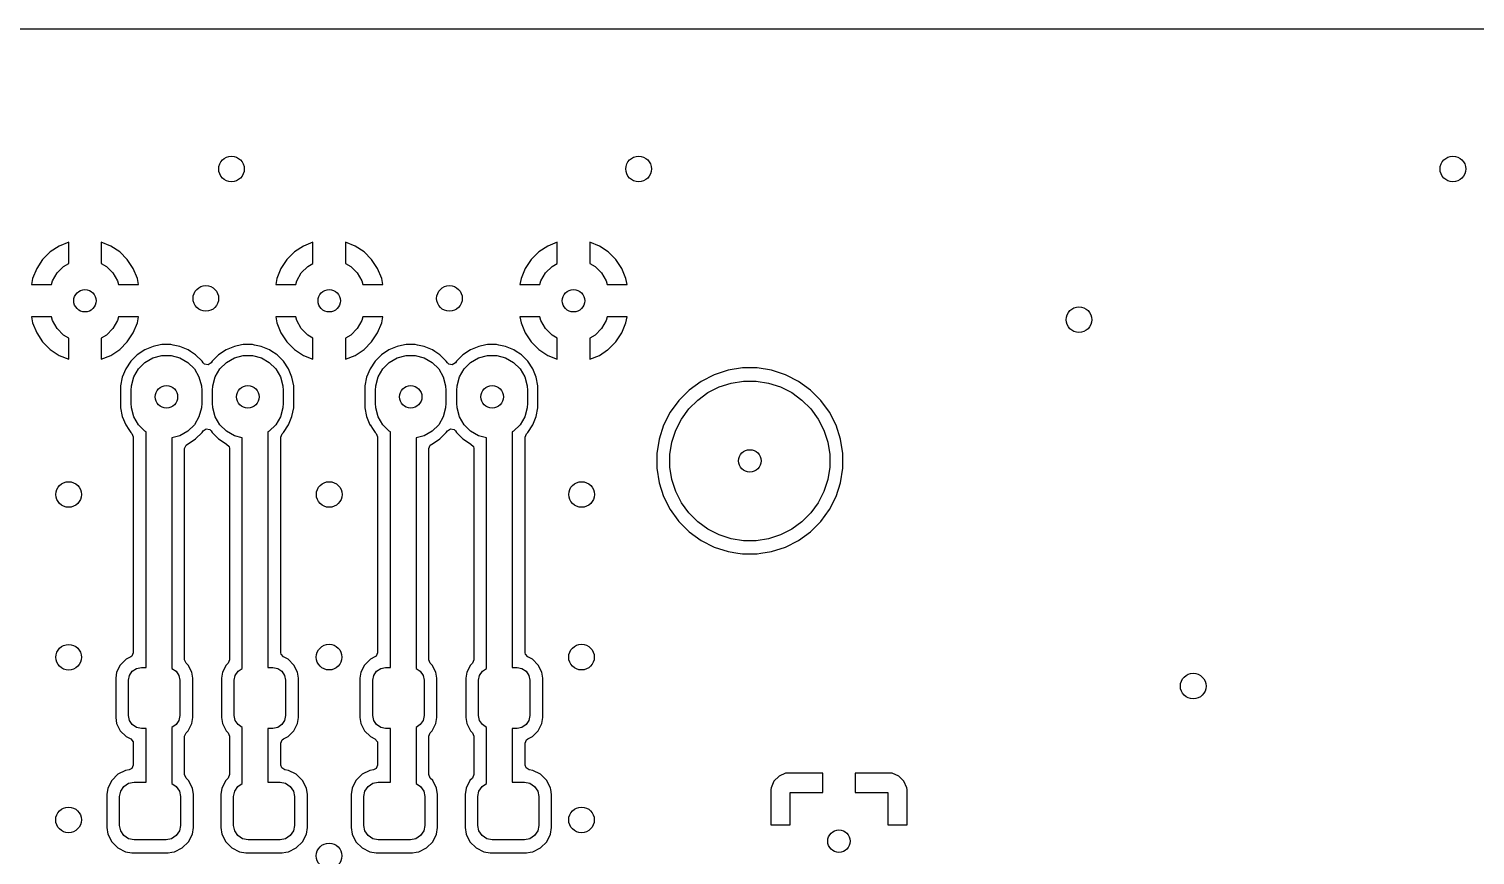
# Model space of a CAD drawing. Extents: x 2.36 to 5.14, y -5.39 to -2.61.
# Drawn here: x 2.876 to 3.764, y -3.122 to -2.614 of the extents above; entities that cross this region are included whole.
import ezdxf

# ---------------------------------------------------------------- set-up
doc = ezdxf.new("R2010")
doc.units = 0
doc.header["$MEASUREMENT"] = 0
doc.layers.add('BLACK', color=7, linetype='CONTINUOUS')

msp = doc.modelspace()

# ---------------------------------------------------------------- linework, layer by layer
at = {"layer": 'BLACK', "linetype": 'CONTINUOUS'}
for p, q in [((2.36687, -2.61396), (5.13313, -2.61396)), ((2.88871, -2.75101), (2.88405, -2.75568)), ((2.89419, -2.74735), (2.88871, -2.75101)), ((2.88871, -2.75101), (2.88871, -2.75101)), ((2.90004, -2.74493), (2.89419, -2.74735)), ((2.90004, -2.75799), (2.90004, -2.74493)), ((2.90004, -2.74493), (2.90004, -2.74493)), ((2.92589, -2.74735), (2.92004, -2.74493)), ((2.92004, -2.74493), (2.92004, -2.75799)), ((2.93137, -2.75101), (2.92589, -2.74735)), ((2.93603, -2.75568), (2.93137, -2.75101)), ((3.03871, -2.75101), (3.03405, -2.75568)), ((3.04419, -2.74735), (3.03871, -2.75101)), ((3.03871, -2.75101), (3.03871, -2.75101)), ((3.05004, -2.74493), (3.04419, -2.74735)), ((3.05004, -2.75799), (3.05004, -2.74493)), ((3.05004, -2.74493), (3.05004, -2.74493)), ((3.07589, -2.74735), (3.07004, -2.74493)), ((3.07004, -2.74493), (3.07004, -2.75799)), ((3.08137, -2.75101), (3.07589, -2.74735)), ((3.08603, -2.75568), (3.08137, -2.75101)), ((3.18871, -2.75101), (3.18405, -2.75568)), ((3.19419, -2.74735), (3.18871, -2.75101)), ((3.18871, -2.75101), (3.18871, -2.75101)), ((3.20004, -2.74493), (3.19419, -2.74735)), ((3.20004, -2.75799), (3.20004, -2.74493)), ((3.20004, -2.74493), (3.20004, -2.74493)), ((3.22589, -2.74735), (3.22004, -2.74493)), ((3.22004, -2.74493), (3.22004, -2.75799)), ((3.23137, -2.75101), (3.22589, -2.74735)), ((3.23603, -2.75568), (3.23137, -2.75101)), ((2.88038, -2.76116), (2.87786, -2.76725)), ((2.88405, -2.75568), (2.88038, -2.76116)), ((2.88405, -2.75568), (2.88405, -2.75568)), ((2.89286, -2.76383), (2.89686, -2.75983)), ((2.89686, -2.75983), (2.90004, -2.75799)), ((2.92004, -2.75799), (2.92322, -2.75983)), ((2.92322, -2.75983), (2.92722, -2.76383)), ((2.9397, -2.76116), (2.93603, -2.75568)), ((2.94222, -2.76725), (2.9397, -2.76116)), ((3.03038, -2.76116), (3.02786, -2.76725)), ((3.03405, -2.75568), (3.03038, -2.76116)), ((3.03405, -2.75568), (3.03405, -2.75568)), ((3.04286, -2.76383), (3.04686, -2.75983)), ((3.04686, -2.75983), (3.05004, -2.75799)), ((3.07004, -2.75799), (3.07322, -2.75983)), ((3.07322, -2.75983), (3.07722, -2.76383)), ((3.0897, -2.76116), (3.08603, -2.75568)), ((3.09222, -2.76725), (3.0897, -2.76116)), ((3.18038, -2.76116), (3.17786, -2.76725)), ((3.18405, -2.75568), (3.18038, -2.76116)), ((3.18405, -2.75568), (3.18405, -2.75568)), ((3.19286, -2.76383), (3.19686, -2.75983)), ((3.19686, -2.75983), (3.20004, -2.75799)), ((3.22004, -2.75799), (3.22322, -2.75983)), ((3.22322, -2.75983), (3.22722, -2.76383)), ((3.2397, -2.76116), (3.23603, -2.75568)), ((3.24222, -2.76725), (3.2397, -2.76116)), ((2.87786, -2.76725), (2.87713, -2.77094)), ((2.87786, -2.76725), (2.87786, -2.76725)), ((2.88944, -2.77094), (2.89003, -2.76872)), ((2.89003, -2.76872), (2.89286, -2.76383)), ((2.92722, -2.76383), (2.93004, -2.76872)), ((2.93004, -2.76872), (2.93064, -2.77094)), ((2.94295, -2.77094), (2.94222, -2.76725)), ((2.94222, -2.76725), (2.94222, -2.76725)), ((3.02786, -2.76725), (3.02713, -2.77094)), ((3.02786, -2.76725), (3.02786, -2.76725)), ((3.03944, -2.77094), (3.04003, -2.76872)), ((3.04003, -2.76872), (3.04286, -2.76383)), ((3.07722, -2.76383), (3.08004, -2.76872)), ((3.08004, -2.76872), (3.08064, -2.77094)), ((3.09295, -2.77094), (3.09222, -2.76725)), ((3.09222, -2.76725), (3.09222, -2.76725)), ((3.17786, -2.76725), (3.17713, -2.77094)), ((3.17786, -2.76725), (3.17786, -2.76725)), ((3.18944, -2.77094), (3.19003, -2.76872)), ((3.19003, -2.76872), (3.19286, -2.76383)), ((3.22722, -2.76383), (3.23004, -2.76872)), ((3.23004, -2.76872), (3.23064, -2.77094)), ((3.24295, -2.77094), (3.24222, -2.76725)), ((3.24222, -2.76725), (3.24222, -2.76725)), ((2.87713, -2.77094), (2.87713, -2.77094)), ((2.87713, -2.77094), (2.88944, -2.77094)), ((2.93064, -2.77094), (2.94295, -2.77094)), ((2.94295, -2.77094), (2.94295, -2.77094)), ((3.02713, -2.77094), (3.02713, -2.77094)), ((3.02713, -2.77094), (3.03944, -2.77094)), ((3.08064, -2.77094), (3.09295, -2.77094)), ((3.09295, -2.77094), (3.09295, -2.77094)), ((3.17713, -2.77094), (3.17713, -2.77094)), ((3.17713, -2.77094), (3.18944, -2.77094)), ((3.23064, -2.77094), (3.24295, -2.77094)), ((3.24295, -2.77094), (3.24295, -2.77094)), ((2.87713, -2.79094), (2.87786, -2.79464)), ((2.88944, -2.79094), (2.87713, -2.79094)), ((2.87786, -2.79464), (2.87786, -2.79464)), ((2.87786, -2.79464), (2.88038, -2.80073)), ((2.89003, -2.79317), (2.88944, -2.79094)), ((2.89286, -2.79806), (2.89003, -2.79317)), ((2.93004, -2.79317), (2.92722, -2.79806)), ((2.93064, -2.79094), (2.93004, -2.79317)), ((2.94295, -2.79094), (2.93064, -2.79094)), ((2.9397, -2.80073), (2.94222, -2.79464)), ((2.94222, -2.79464), (2.94295, -2.79094)), ((2.94222, -2.79464), (2.94222, -2.79464)), ((3.02713, -2.79094), (3.02786, -2.79464)), ((3.03944, -2.79094), (3.02713, -2.79094)), ((3.02786, -2.79464), (3.02786, -2.79464)), ((3.02786, -2.79464), (3.03038, -2.80073)), ((3.04003, -2.79317), (3.03944, -2.79094)), ((3.04286, -2.79806), (3.04003, -2.79317)), ((3.08004, -2.79317), (3.07722, -2.79806)), ((3.08064, -2.79094), (3.08004, -2.79317)), ((3.09295, -2.79094), (3.08064, -2.79094)), ((3.0897, -2.80073), (3.09222, -2.79464)), ((3.09222, -2.79464), (3.09295, -2.79094)), ((3.09222, -2.79464), (3.09222, -2.79464)), ((3.17713, -2.79094), (3.17786, -2.79464)), ((3.18944, -2.79094), (3.17713, -2.79094)), ((3.17786, -2.79464), (3.17786, -2.79464)), ((3.17786, -2.79464), (3.18038, -2.80073)), ((3.19003, -2.79317), (3.18944, -2.79094)), ((3.19286, -2.79806), (3.19003, -2.79317)), ((3.23004, -2.79317), (3.22722, -2.79806)), ((3.23064, -2.79094), (3.23004, -2.79317)), ((3.24295, -2.79094), (3.23064, -2.79094)), ((3.2397, -2.80073), (3.24222, -2.79464)), ((3.24222, -2.79464), (3.24295, -2.79094)), ((3.24222, -2.79464), (3.24222, -2.79464)), ((2.88038, -2.80073), (2.88405, -2.80621)), ((2.89686, -2.80206), (2.89286, -2.79806)), ((2.90004, -2.8039), (2.89686, -2.80206)), ((2.90004, -2.81696), (2.90004, -2.8039)), ((2.92322, -2.80206), (2.92004, -2.8039)), ((2.92004, -2.8039), (2.92004, -2.81696)), ((2.92722, -2.79806), (2.92322, -2.80206)), ((2.93603, -2.80621), (2.9397, -2.80073)), ((3.03038, -2.80073), (3.03405, -2.80621)), ((3.04686, -2.80206), (3.04286, -2.79806)), ((3.05004, -2.8039), (3.04686, -2.80206)), ((3.05004, -2.81696), (3.05004, -2.8039)), ((3.07322, -2.80206), (3.07004, -2.8039)), ((3.07004, -2.8039), (3.07004, -2.81696)), ((3.07722, -2.79806), (3.07322, -2.80206)), ((3.08603, -2.80621), (3.0897, -2.80073)), ((3.18038, -2.80073), (3.18405, -2.80621)), ((3.19686, -2.80206), (3.19286, -2.79806)), ((3.20004, -2.8039), (3.19686, -2.80206)), ((3.20004, -2.81696), (3.20004, -2.8039)), ((3.22322, -2.80206), (3.22004, -2.8039)), ((3.22004, -2.8039), (3.22004, -2.81696)), ((3.22722, -2.79806), (3.22322, -2.80206)), ((3.23603, -2.80621), (3.2397, -2.80073)), ((2.88405, -2.80621), (2.88871, -2.81088)), ((2.88871, -2.81088), (2.89419, -2.81454)), ((2.89419, -2.81454), (2.90004, -2.81696)), ((2.92004, -2.81696), (2.92589, -2.81454)), ((2.92589, -2.81454), (2.93137, -2.81088)), ((2.93137, -2.81088), (2.93603, -2.80621)), ((2.93137, -2.81088), (2.93137, -2.81088)), ((2.93603, -2.80621), (2.93603, -2.80621)), ((2.94208, -2.81418), (2.93816, -2.81811)), ((2.9467, -2.8111), (2.94208, -2.81418)), ((2.94208, -2.81418), (2.94208, -2.81418)), ((2.95182, -2.80898), (2.9467, -2.8111)), ((2.95175, -2.81606), (2.95721, -2.81459)), ((2.95619, -2.80811), (2.95182, -2.80898)), ((2.95182, -2.80898), (2.95182, -2.80898)), ((2.95726, -2.80789), (2.95619, -2.80811)), ((2.95721, -2.81459), (2.96287, -2.81459)), ((2.96281, -2.80789), (2.95726, -2.80789)), ((2.96416, -2.80816), (2.96281, -2.80789)), ((2.96287, -2.81459), (2.96833, -2.81606)), ((2.96826, -2.80898), (2.96416, -2.80816)), ((2.97338, -2.8111), (2.96826, -2.80898)), ((2.96826, -2.80898), (2.96826, -2.80898)), ((2.97487, -2.81209), (2.97338, -2.8111)), ((2.97338, -2.8111), (2.97338, -2.8111)), ((2.97338, -2.8111), (2.97338, -2.8111)), ((2.978, -2.81418), (2.97487, -2.81209)), ((2.98192, -2.81811), (2.978, -2.81418)), ((2.99208, -2.81418), (2.98816, -2.81811)), ((2.9967, -2.8111), (2.99208, -2.81418)), ((2.99208, -2.81418), (2.99208, -2.81418)), ((3.00182, -2.80898), (2.9967, -2.8111)), ((3.00175, -2.81606), (3.00721, -2.81459)), ((3.00619, -2.80811), (3.00182, -2.80898)), ((3.00182, -2.80898), (3.00182, -2.80898)), ((3.00726, -2.80789), (3.00619, -2.80811)), ((3.00721, -2.81459), (3.01287, -2.81459)), ((3.01281, -2.80789), (3.00726, -2.80789)), ((3.01416, -2.80816), (3.01281, -2.80789)), ((3.01287, -2.81459), (3.01833, -2.81606)), ((3.01826, -2.80898), (3.01416, -2.80816)), ((3.02338, -2.8111), (3.01826, -2.80898)), ((3.01826, -2.80898), (3.01826, -2.80898)), ((3.02487, -2.81209), (3.02338, -2.8111)), ((3.02338, -2.8111), (3.02338, -2.8111)), ((3.02338, -2.8111), (3.02338, -2.8111)), ((3.02748, -2.81384), (3.02487, -2.81209)), ((3.028, -2.81418), (3.02748, -2.81384)), ((3.03192, -2.81811), (3.028, -2.81418)), ((3.03405, -2.80621), (3.03871, -2.81088)), ((3.03871, -2.81088), (3.04419, -2.81454)), ((3.04419, -2.81454), (3.05004, -2.81696)), ((3.07004, -2.81696), (3.07589, -2.81454)), ((3.07589, -2.81454), (3.08137, -2.81088)), ((3.08137, -2.81088), (3.08603, -2.80621)), ((3.08137, -2.81088), (3.08137, -2.81088)), ((3.08603, -2.80621), (3.08603, -2.80621)), ((3.09208, -2.81418), (3.08816, -2.81811)), ((3.0967, -2.8111), (3.09208, -2.81418)), ((3.09208, -2.81418), (3.09208, -2.81418)), ((3.10182, -2.80898), (3.0967, -2.8111)), ((3.10175, -2.81606), (3.10721, -2.81459)), ((3.10619, -2.80811), (3.10182, -2.80898)), ((3.10182, -2.80898), (3.10182, -2.80898)), ((3.10726, -2.80789), (3.10619, -2.80811)), ((3.10721, -2.81459), (3.11287, -2.81459)), ((3.11281, -2.80789), (3.10726, -2.80789)), ((3.11416, -2.80816), (3.11281, -2.80789)), ((3.11287, -2.81459), (3.11833, -2.81606)), ((3.11826, -2.80898), (3.11416, -2.80816)), ((3.12338, -2.8111), (3.11826, -2.80898)), ((3.11826, -2.80898), (3.11826, -2.80898)), ((3.12487, -2.81209), (3.12338, -2.8111)), ((3.12338, -2.8111), (3.12338, -2.8111)), ((3.12338, -2.8111), (3.12338, -2.8111)), ((3.128, -2.81418), (3.12487, -2.81209)), ((3.13192, -2.81811), (3.128, -2.81418)), ((3.14208, -2.81418), (3.13816, -2.81811)), ((3.1467, -2.8111), (3.14208, -2.81418)), ((3.14208, -2.81418), (3.14208, -2.81418)), ((3.15182, -2.80898), (3.1467, -2.8111)), ((3.15175, -2.81606), (3.15721, -2.81459)), ((3.15619, -2.80811), (3.15182, -2.80898)), ((3.15182, -2.80898), (3.15182, -2.80898)), ((3.15726, -2.80789), (3.15619, -2.80811)), ((3.15721, -2.81459), (3.16287, -2.81459)), ((3.16281, -2.80789), (3.15726, -2.80789)), ((3.16416, -2.80816), (3.16281, -2.80789)), ((3.16287, -2.81459), (3.16833, -2.81606)), ((3.16826, -2.80898), (3.16416, -2.80816)), ((3.17338, -2.8111), (3.16826, -2.80898)), ((3.16826, -2.80898), (3.16826, -2.80898)), ((3.17487, -2.81209), (3.17338, -2.8111)), ((3.17338, -2.8111), (3.17338, -2.8111)), ((3.17338, -2.8111), (3.17338, -2.8111)), ((3.17748, -2.81384), (3.17487, -2.81209)), ((3.178, -2.81418), (3.17748, -2.81384)), ((3.18192, -2.81811), (3.178, -2.81418)), ((3.18405, -2.80621), (3.18871, -2.81088)), ((3.18871, -2.81088), (3.19419, -2.81454)), ((3.19419, -2.81454), (3.20004, -2.81696)), ((3.22004, -2.81696), (3.22589, -2.81454)), ((3.22589, -2.81454), (3.23095, -2.81116)), ((3.23095, -2.81116), (3.23137, -2.81088)), ((3.23137, -2.81088), (3.23603, -2.80621)), ((3.23137, -2.81088), (3.23137, -2.81088)), ((3.23603, -2.80621), (3.23603, -2.80621)), ((2.90004, -2.81696), (2.90004, -2.81696)), ((2.93508, -2.82272), (2.93295, -2.82785)), ((2.93816, -2.81811), (2.93508, -2.82272)), ((2.93816, -2.81811), (2.93816, -2.81811)), ((2.94003, -2.82778), (2.94286, -2.82288)), ((2.94286, -2.82288), (2.94686, -2.81888)), ((2.94686, -2.81888), (2.95175, -2.81606)), ((2.96833, -2.81606), (2.97322, -2.81888)), ((2.97322, -2.81888), (2.97722, -2.82288)), ((2.97722, -2.82288), (2.98004, -2.82778)), ((2.98262, -2.81915), (2.98192, -2.81811)), ((2.98342, -2.81995), (2.98262, -2.81915)), ((2.98561, -2.82039), (2.98342, -2.81995)), ((2.98746, -2.81915), (2.98561, -2.82039)), ((2.98816, -2.81811), (2.98746, -2.81915)), ((2.98816, -2.81811), (2.98816, -2.81811)), ((2.99003, -2.82778), (2.99286, -2.82288)), ((2.99286, -2.82288), (2.99686, -2.81888)), ((2.99686, -2.81888), (3.00175, -2.81606)), ((3.01833, -2.81606), (3.02322, -2.81888)), ((3.02322, -2.81888), (3.02722, -2.82288)), ((3.02722, -2.82288), (3.03004, -2.82778)), ((3.035, -2.82272), (3.03192, -2.81811)), ((3.03713, -2.82785), (3.035, -2.82272)), ((3.08508, -2.82272), (3.08295, -2.82785)), ((3.08816, -2.81811), (3.08508, -2.82272)), ((3.08816, -2.81811), (3.08816, -2.81811)), ((3.09003, -2.82778), (3.09286, -2.82288)), ((3.09286, -2.82288), (3.09686, -2.81888)), ((3.09686, -2.81888), (3.10175, -2.81606)), ((3.11833, -2.81606), (3.12322, -2.81888)), ((3.12322, -2.81888), (3.12722, -2.82288)), ((3.12722, -2.82288), (3.13004, -2.82778)), ((3.13262, -2.81915), (3.13192, -2.81811)), ((3.13342, -2.81995), (3.13262, -2.81915)), ((3.13561, -2.82039), (3.13342, -2.81995)), ((3.13746, -2.81915), (3.13561, -2.82039)), ((3.13816, -2.81811), (3.13746, -2.81915)), ((3.13816, -2.81811), (3.13816, -2.81811)), ((3.14003, -2.82778), (3.14286, -2.82288)), ((3.14286, -2.82288), (3.14686, -2.81888)), ((3.14686, -2.81888), (3.15175, -2.81606)), ((3.16833, -2.81606), (3.17322, -2.81888)), ((3.17322, -2.81888), (3.17722, -2.82288)), ((3.17722, -2.82288), (3.18004, -2.82778)), ((3.185, -2.82272), (3.18192, -2.81811)), ((3.18713, -2.82785), (3.185, -2.82272)), ((3.20004, -2.81696), (3.20004, -2.81696)), ((3.30493, -2.82367), (3.29639, -2.82645)), ((3.31381, -2.82226), (3.30493, -2.82367)), ((3.30493, -2.82367), (3.30493, -2.82367)), ((3.3228, -2.82226), (3.31381, -2.82226)), ((3.31381, -2.82226), (3.31381, -2.82226)), ((3.33168, -2.82367), (3.3228, -2.82226)), ((3.3228, -2.82226), (3.3228, -2.82226)), ((3.34023, -2.82645), (3.33168, -2.82367)), ((3.33168, -2.82367), (3.33168, -2.82367)), ((2.93295, -2.82785), (2.93187, -2.83329)), ((2.93295, -2.82785), (2.93295, -2.82785)), ((2.93857, -2.83324), (2.94003, -2.82778)), ((2.98004, -2.82778), (2.98151, -2.83324)), ((2.98857, -2.83324), (2.99003, -2.82778)), ((3.03004, -2.82778), (3.03151, -2.83324)), ((3.03821, -2.83329), (3.03713, -2.82785)), ((3.08295, -2.82785), (3.08187, -2.83329)), ((3.08295, -2.82785), (3.08295, -2.82785)), ((3.08857, -2.83324), (3.09003, -2.82778)), ((3.13004, -2.82778), (3.13151, -2.83324)), ((3.13857, -2.83324), (3.14003, -2.82778)), ((3.18004, -2.82778), (3.18151, -2.83324)), ((3.18821, -2.83329), (3.18713, -2.82785)), ((3.28838, -2.83053), (3.2811, -2.83581)), ((3.29639, -2.82645), (3.28838, -2.83053)), ((3.29947, -2.8339), (3.30682, -2.83152)), ((3.30682, -2.83152), (3.31445, -2.83031)), ((3.31445, -2.83031), (3.32217, -2.83031)), ((3.32217, -2.83031), (3.3298, -2.83152)), ((3.3298, -2.83152), (3.33714, -2.8339)), ((3.34058, -2.82663), (3.34023, -2.82645)), ((3.34023, -2.82645), (3.34023, -2.82645)), ((3.34023, -2.82645), (3.34023, -2.82645)), ((3.34824, -2.83053), (3.34058, -2.82663)), ((3.35551, -2.83581), (3.34824, -2.83053)), ((2.93187, -2.83329), (2.93187, -2.84671)), ((2.93839, -2.83606), (2.93857, -2.83324)), ((2.93839, -2.84394), (2.93839, -2.83606)), ((2.98151, -2.83324), (2.98169, -2.83606)), ((2.98169, -2.83606), (2.98169, -2.84394)), ((2.98839, -2.83606), (2.98857, -2.83324)), ((2.98839, -2.84394), (2.98839, -2.83606)), ((3.03151, -2.83324), (3.03169, -2.83606)), ((3.03169, -2.83606), (3.03169, -2.84394)), ((3.03821, -2.84671), (3.03821, -2.83329)), ((3.08187, -2.83329), (3.08187, -2.84671)), ((3.08839, -2.83606), (3.08857, -2.83324)), ((3.08839, -2.84394), (3.08839, -2.83606)), ((3.13151, -2.83324), (3.13169, -2.83606)), ((3.13169, -2.83606), (3.13169, -2.84394)), ((3.13839, -2.83606), (3.13857, -2.83324)), ((3.13839, -2.84394), (3.13839, -2.83606)), ((3.18151, -2.83324), (3.18169, -2.83606)), ((3.18169, -2.83606), (3.18169, -2.84394)), ((3.18821, -2.84671), (3.18821, -2.83329)), ((3.2811, -2.83581), (3.27475, -2.84217)), ((3.28635, -2.84195), (3.29259, -2.83741)), ((3.29259, -2.83741), (3.29947, -2.8339)), ((3.33714, -2.8339), (3.34402, -2.83741)), ((3.34402, -2.83741), (3.35027, -2.84195)), ((3.36187, -2.84217), (3.35551, -2.83581)), ((3.35551, -2.83581), (3.35551, -2.83581)), ((3.35551, -2.83581), (3.35551, -2.83581)), ((2.93187, -2.84671), (2.93295, -2.85215)), ((2.93857, -2.84676), (2.93839, -2.84394)), ((2.94003, -2.85222), (2.93857, -2.84676)), ((2.98151, -2.84676), (2.98004, -2.85222)), ((2.98169, -2.84394), (2.98151, -2.84676)), ((2.98857, -2.84676), (2.98839, -2.84394)), ((2.99003, -2.85222), (2.98857, -2.84676)), ((3.03151, -2.84676), (3.03004, -2.85222)), ((3.03169, -2.84394), (3.03151, -2.84676)), ((3.03713, -2.85215), (3.03821, -2.84671)), ((3.08187, -2.84671), (3.08295, -2.85215)), ((3.08857, -2.84676), (3.08839, -2.84394)), ((3.09003, -2.85222), (3.08857, -2.84676)), ((3.13151, -2.84676), (3.13004, -2.85222)), ((3.13169, -2.84394), (3.13151, -2.84676)), ((3.13857, -2.84676), (3.13839, -2.84394)), ((3.14003, -2.85222), (3.13857, -2.84676)), ((3.18151, -2.84676), (3.18004, -2.85222)), ((3.18169, -2.84394), (3.18151, -2.84676)), ((3.18713, -2.85215), (3.18821, -2.84671)), ((3.26947, -2.84944), (3.26538, -2.85745)), ((3.27475, -2.84217), (3.26947, -2.84944)), ((3.27635, -2.85366), (3.28089, -2.84741)), ((3.28089, -2.84741), (3.28635, -2.84195)), ((3.35027, -2.84195), (3.35573, -2.84741)), ((3.35573, -2.84741), (3.36027, -2.85366)), ((3.36715, -2.84944), (3.36187, -2.84217)), ((3.36187, -2.84217), (3.36187, -2.84217)), ((3.36187, -2.84217), (3.36187, -2.84217)), ((3.37123, -2.85745), (3.36715, -2.84944)), ((2.93295, -2.85215), (2.93295, -2.85215)), ((2.93295, -2.85215), (2.93504, -2.85719)), ((2.93504, -2.85719), (2.93508, -2.85728)), ((2.93508, -2.85728), (2.93692, -2.86005)), ((2.94286, -2.85712), (2.94003, -2.85222)), ((2.94686, -2.86112), (2.94286, -2.85712)), ((2.97722, -2.85712), (2.97322, -2.86112)), ((2.98004, -2.85222), (2.97722, -2.85712)), ((2.99286, -2.85712), (2.99003, -2.85222)), ((2.99686, -2.86112), (2.99286, -2.85712)), ((3.02722, -2.85712), (3.02322, -2.86112)), ((3.03004, -2.85222), (3.02722, -2.85712)), ((3.03192, -2.86189), (3.035, -2.85728)), ((3.035, -2.85728), (3.03713, -2.85215)), ((3.08295, -2.85215), (3.08295, -2.85215)), ((3.08295, -2.85215), (3.08504, -2.85719)), ((3.08504, -2.85719), (3.08508, -2.85728)), ((3.08508, -2.85728), (3.08692, -2.86005)), ((3.09286, -2.85712), (3.09003, -2.85222)), ((3.09686, -2.86112), (3.09286, -2.85712)), ((3.12722, -2.85712), (3.12322, -2.86112)), ((3.13004, -2.85222), (3.12722, -2.85712)), ((3.14286, -2.85712), (3.14003, -2.85222)), ((3.14686, -2.86112), (3.14286, -2.85712)), ((3.17722, -2.85712), (3.17322, -2.86112)), ((3.18004, -2.85222), (3.17722, -2.85712)), ((3.18192, -2.86189), (3.185, -2.85728)), ((3.185, -2.85728), (3.18713, -2.85215)), ((3.26538, -2.85745), (3.26261, -2.866)), ((3.27284, -2.86054), (3.27635, -2.85366)), ((3.36027, -2.85366), (3.36377, -2.86054)), ((3.37401, -2.866), (3.37123, -2.85745)), ((3.37123, -2.85745), (3.37123, -2.85745)), ((3.37123, -2.85745), (3.37123, -2.85745)), ((2.93692, -2.86005), (2.93816, -2.86189)), ((2.93816, -2.86189), (2.93885, -2.86259)), ((2.93885, -2.86259), (2.9397, -2.86465)), ((2.9397, -2.86465), (2.9397, -2.99721)), ((2.9476, -2.86154), (2.94686, -2.86112)), ((2.9476, -3.0063), (2.9476, -2.86154)), ((2.96833, -2.86394), (2.96335, -2.86528)), ((2.96335, -2.86528), (2.96335, -3.00689)), ((2.97322, -2.86112), (2.96833, -2.86394)), ((2.97338, -2.8689), (2.978, -2.86582)), ((2.978, -2.86582), (2.98192, -2.86189)), ((2.98192, -2.86189), (2.98262, -2.86085)), ((2.98262, -2.86085), (2.98447, -2.85961)), ((2.98447, -2.85961), (2.98666, -2.86005)), ((2.98666, -2.86005), (2.98746, -2.86085)), ((2.98746, -2.86085), (2.98816, -2.86189)), ((2.98816, -2.86189), (2.98816, -2.86189)), ((2.98816, -2.86189), (2.98816, -2.86189)), ((2.98816, -2.86189), (2.99208, -2.86582)), ((2.99208, -2.86582), (2.9967, -2.8689)), ((3.00175, -2.86394), (2.99686, -2.86112)), ((3.00665, -2.86526), (3.00175, -2.86394)), ((3.00665, -3.00689), (3.00665, -2.86526)), ((3.02322, -2.86112), (3.0224, -2.86159)), ((3.0224, -2.86159), (3.0224, -3.0063)), ((3.0303, -2.86473), (3.03115, -2.86267)), ((3.0303, -2.99721), (3.0303, -2.86473)), ((3.03115, -2.86267), (3.03192, -2.86189)), ((3.03192, -2.86189), (3.03192, -2.86189)), ((3.08692, -2.86005), (3.08816, -2.86189)), ((3.08816, -2.86189), (3.08885, -2.86259)), ((3.08885, -2.86259), (3.0897, -2.86465)), ((3.0897, -2.86465), (3.0897, -2.99721)), ((3.0976, -2.86154), (3.09686, -2.86112)), ((3.0976, -3.0063), (3.0976, -2.86154)), ((3.11833, -2.86394), (3.11335, -2.86528)), ((3.11335, -2.86528), (3.11335, -3.00689)), ((3.12322, -2.86112), (3.11833, -2.86394)), ((3.12338, -2.8689), (3.128, -2.86582)), ((3.128, -2.86582), (3.13192, -2.86189)), ((3.13192, -2.86189), (3.13262, -2.86085)), ((3.13262, -2.86085), (3.13447, -2.85961)), ((3.13447, -2.85961), (3.13666, -2.86005)), ((3.13666, -2.86005), (3.13746, -2.86085)), ((3.13746, -2.86085), (3.13816, -2.86189)), ((3.13816, -2.86189), (3.13816, -2.86189)), ((3.13816, -2.86189), (3.13816, -2.86189)), ((3.13816, -2.86189), (3.14208, -2.86582)), ((3.14208, -2.86582), (3.1467, -2.8689)), ((3.15175, -2.86394), (3.14686, -2.86112)), ((3.15665, -2.86526), (3.15175, -2.86394)), ((3.15665, -3.00689), (3.15665, -2.86526)), ((3.17322, -2.86112), (3.1724, -2.86159)), ((3.1724, -2.86159), (3.1724, -3.0063)), ((3.1803, -2.86473), (3.18115, -2.86267)), ((3.1803, -2.87488), (3.1803, -2.86473)), ((3.18115, -2.86267), (3.18192, -2.86189)), ((3.18192, -2.86189), (3.18192, -2.86189)), ((3.26261, -2.866), (3.2612, -2.87488)), ((3.26261, -2.866), (3.26261, -2.866)), ((3.26925, -2.87551), (3.27045, -2.86788)), ((3.27045, -2.86788), (3.27284, -2.86054)), ((3.36377, -2.86054), (3.36616, -2.86788)), ((3.36616, -2.86788), (3.36737, -2.87551)), ((3.37541, -2.87488), (3.37401, -2.866)), ((3.37401, -2.866), (3.37401, -2.866)), ((3.37401, -2.866), (3.37401, -2.866)), ((2.97124, -2.87173), (2.97209, -2.86967)), ((2.97124, -3.00151), (2.97124, -2.87173)), ((2.97209, -2.86967), (2.97304, -2.86904)), ((2.97304, -2.86904), (2.97338, -2.8689)), ((2.97338, -2.8689), (2.97338, -2.8689)), ((2.97338, -2.8689), (2.97338, -2.8689)), ((2.9967, -2.8689), (2.99696, -2.86901)), ((2.99696, -2.86901), (2.99854, -2.87059)), ((2.99854, -2.87059), (2.99876, -2.8717)), ((2.99876, -2.8717), (2.99876, -3.00151)), ((3.12124, -2.87173), (3.12209, -2.86967)), ((3.12124, -3.00151), (3.12124, -2.87173)), ((3.12209, -2.86967), (3.12304, -2.86904)), ((3.12304, -2.86904), (3.12338, -2.8689)), ((3.12338, -2.8689), (3.12338, -2.8689)), ((3.12338, -2.8689), (3.12338, -2.8689)), ((3.1467, -2.8689), (3.14696, -2.86901)), ((3.14696, -2.86901), (3.14854, -2.87059)), ((3.14854, -2.87059), (3.14876, -2.8717)), ((3.14876, -2.8717), (3.14876, -3.00151)), ((3.1803, -2.99721), (3.1803, -2.87488)), ((3.2612, -2.87488), (3.2612, -2.88386)), ((3.26925, -2.88323), (3.26925, -2.87551)), ((3.36737, -2.87551), (3.36737, -2.88323)), ((3.37541, -2.88386), (3.37541, -2.87488)), ((3.2612, -2.88386), (3.26261, -2.89274)), ((3.27045, -2.89086), (3.26925, -2.88323)), ((3.36737, -2.88323), (3.36616, -2.89086)), ((3.37401, -2.89274), (3.37541, -2.88386)), ((3.26261, -2.89274), (3.26261, -2.89274)), ((3.26261, -2.89274), (3.26538, -2.90129)), ((3.27284, -2.8982), (3.27045, -2.89086)), ((3.36616, -2.89086), (3.36377, -2.8982)), ((3.37123, -2.90129), (3.37401, -2.89274)), ((3.26538, -2.90129), (3.26947, -2.9093)), ((3.27635, -2.90508), (3.27284, -2.8982)), ((3.36377, -2.8982), (3.36027, -2.90508)), ((3.36715, -2.9093), (3.37123, -2.90129)), ((3.26947, -2.9093), (3.27416, -2.91577)), ((3.28089, -2.91133), (3.27635, -2.90508)), ((3.28635, -2.91679), (3.28089, -2.91133)), ((3.35573, -2.91133), (3.35027, -2.91679)), ((3.36027, -2.90508), (3.35573, -2.91133)), ((3.36187, -2.91657), (3.36715, -2.9093)), ((3.27416, -2.91577), (3.27475, -2.91657)), ((3.27475, -2.91657), (3.2811, -2.92293)), ((3.29259, -2.92133), (3.28635, -2.91679)), ((3.29947, -2.92484), (3.29259, -2.92133)), ((3.34402, -2.92133), (3.33714, -2.92484)), ((3.35027, -2.91679), (3.34402, -2.92133)), ((3.35551, -2.92293), (3.36187, -2.91657)), ((3.2811, -2.92293), (3.28838, -2.92821)), ((3.28838, -2.92821), (3.29639, -2.93229)), ((3.30682, -2.92722), (3.29947, -2.92484)), ((3.31445, -2.92843), (3.30682, -2.92722)), ((3.32217, -2.92843), (3.31445, -2.92843)), ((3.3298, -2.92722), (3.32217, -2.92843)), ((3.33714, -2.92484), (3.3298, -2.92722)), ((3.34023, -2.93229), (3.34824, -2.92821)), ((3.34824, -2.92821), (3.35551, -2.92293)), ((3.29639, -2.93229), (3.29639, -2.93229)), ((3.29639, -2.93229), (3.29639, -2.93229)), ((3.29639, -2.93229), (3.30493, -2.93507)), ((3.30493, -2.93507), (3.30493, -2.93507)), ((3.30493, -2.93507), (3.30493, -2.93507)), ((3.30493, -2.93507), (3.31085, -2.93601)), ((3.31085, -2.93601), (3.31381, -2.93648)), ((3.31381, -2.93648), (3.31381, -2.93648)), ((3.31381, -2.93648), (3.3228, -2.93648)), ((3.3228, -2.93648), (3.32502, -2.93612)), ((3.32502, -2.93612), (3.33168, -2.93507)), ((3.33168, -2.93507), (3.34023, -2.93229)), ((3.33168, -2.93507), (3.33168, -2.93507)), ((3.33168, -2.93507), (3.33168, -2.93507)), ((3.34023, -2.93229), (3.34023, -2.93229)), ((3.34023, -2.93229), (3.34023, -2.93229)), ((2.93526, -3.00126), (2.93173, -3.00479)), ((2.93811, -2.9998), (2.93526, -3.00126)), ((2.93885, -2.99927), (2.93811, -2.9998)), ((2.9397, -2.99721), (2.93885, -2.99927)), ((2.97209, -3.00357), (2.97124, -3.00151)), ((2.99876, -3.00151), (2.99791, -3.00357)), ((3.03044, -2.99811), (3.0303, -2.99721)), ((3.03189, -2.9998), (3.03044, -2.99811)), ((3.03474, -3.00126), (3.03189, -2.9998)), ((3.03827, -3.00479), (3.03474, -3.00126)), ((3.08526, -3.00126), (3.08173, -3.00479)), ((3.08811, -2.9998), (3.08526, -3.00126)), ((3.08885, -2.99927), (3.08811, -2.9998)), ((3.0897, -2.99721), (3.08885, -2.99927)), ((3.12209, -3.00357), (3.12124, -3.00151)), ((3.14876, -3.00151), (3.14791, -3.00357)), ((3.18044, -2.99811), (3.1803, -2.99721)), ((3.18189, -2.9998), (3.18044, -2.99811)), ((3.18474, -3.00126), (3.18189, -2.9998)), ((3.18827, -3.00479), (3.18474, -3.00126)), ((2.92946, -3.00924), (2.92888, -3.01293)), ((2.93173, -3.00479), (2.92946, -3.00924)), ((2.93737, -3.01116), (2.93908, -3.00861)), ((2.93908, -3.00861), (2.94163, -3.0069)), ((2.94163, -3.0069), (2.94465, -3.0063)), ((2.94465, -3.0063), (2.9476, -3.0063)), ((2.96335, -3.00689), (2.96341, -3.0069)), ((2.96341, -3.0069), (2.96596, -3.00861)), ((2.96596, -3.00861), (2.96767, -3.01116)), ((2.97331, -3.00479), (2.97209, -3.00357)), ((2.97558, -3.00924), (2.97331, -3.00479)), ((2.97616, -3.01293), (2.97558, -3.00924)), ((2.97558, -3.00924), (2.97558, -3.00924)), ((2.97558, -3.00924), (2.97558, -3.00924)), ((2.99442, -3.00924), (2.99384, -3.01293)), ((2.99669, -3.00479), (2.99442, -3.00924)), ((2.99791, -3.00357), (2.99669, -3.00479)), ((3.00233, -3.01116), (3.00404, -3.00861)), ((3.00404, -3.00861), (3.00659, -3.0069)), ((3.00659, -3.0069), (3.00665, -3.00689)), ((3.0224, -3.0063), (3.02535, -3.0063)), ((3.02535, -3.0063), (3.02837, -3.0069)), ((3.02837, -3.0069), (3.03092, -3.00861)), ((3.03092, -3.00861), (3.03263, -3.01116)), ((3.04054, -3.00924), (3.03827, -3.00479)), ((3.04112, -3.01293), (3.04054, -3.00924)), ((3.04054, -3.00924), (3.04054, -3.00924)), ((3.04054, -3.00924), (3.04054, -3.00924)), ((3.07946, -3.00924), (3.07888, -3.01293)), ((3.08173, -3.00479), (3.07946, -3.00924)), ((3.08737, -3.01116), (3.08908, -3.00861)), ((3.08908, -3.00861), (3.09163, -3.0069)), ((3.09163, -3.0069), (3.09465, -3.0063)), ((3.09465, -3.0063), (3.0976, -3.0063)), ((3.11335, -3.00689), (3.11341, -3.0069)), ((3.11341, -3.0069), (3.11596, -3.00861)), ((3.11596, -3.00861), (3.11767, -3.01116)), ((3.12331, -3.00479), (3.12209, -3.00357)), ((3.12558, -3.00924), (3.12331, -3.00479)), ((3.12616, -3.01293), (3.12558, -3.00924)), ((3.12558, -3.00924), (3.12558, -3.00924)), ((3.12558, -3.00924), (3.12558, -3.00924)), ((3.14442, -3.00924), (3.14384, -3.01293)), ((3.14669, -3.00479), (3.14442, -3.00924)), ((3.14791, -3.00357), (3.14669, -3.00479)), ((3.15233, -3.01116), (3.15404, -3.00861)), ((3.15404, -3.00861), (3.15659, -3.0069)), ((3.15659, -3.0069), (3.15665, -3.00689)), ((3.1724, -3.0063), (3.17535, -3.0063)), ((3.17535, -3.0063), (3.17837, -3.0069)), ((3.17837, -3.0069), (3.18092, -3.00861)), ((3.18092, -3.00861), (3.18263, -3.01116)), ((3.19054, -3.00924), (3.18827, -3.00479)), ((3.19112, -3.01293), (3.19054, -3.00924)), ((3.19054, -3.00924), (3.19054, -3.00924)), ((3.19054, -3.00924), (3.19054, -3.00924)), ((2.92888, -3.01293), (2.92888, -3.03707)), ((2.93677, -3.01417), (2.93737, -3.01116)), ((2.93677, -3.03583), (2.93677, -3.01417)), ((2.96767, -3.01116), (2.96827, -3.01417)), ((2.96827, -3.01417), (2.96827, -3.03583)), ((2.97616, -3.03707), (2.97616, -3.01293)), ((2.99384, -3.01293), (2.99384, -3.03707)), ((3.00173, -3.01417), (3.00233, -3.01116)), ((3.00173, -3.03583), (3.00173, -3.01417)), ((3.03263, -3.01116), (3.03323, -3.01417)), ((3.03323, -3.01417), (3.03323, -3.03583)), ((3.04112, -3.03707), (3.04112, -3.01293)), ((3.07888, -3.01293), (3.07888, -3.03707)), ((3.08677, -3.01417), (3.08737, -3.01116)), ((3.08677, -3.03583), (3.08677, -3.01417)), ((3.11767, -3.01116), (3.11827, -3.01417)), ((3.11827, -3.01417), (3.11827, -3.03583)), ((3.12616, -3.03707), (3.12616, -3.01293)), ((3.14384, -3.01293), (3.14384, -3.03707)), ((3.15173, -3.01417), (3.15233, -3.01116)), ((3.15173, -3.03583), (3.15173, -3.01417)), ((3.18263, -3.01116), (3.18323, -3.01417)), ((3.18323, -3.01417), (3.18323, -3.03583)), ((3.19112, -3.03707), (3.19112, -3.01293)), ((2.93737, -3.03884), (2.93677, -3.03583)), ((2.96827, -3.03583), (2.96767, -3.03884)), ((3.00233, -3.03884), (3.00173, -3.03583)), ((3.03323, -3.03583), (3.03263, -3.03884)), ((3.08737, -3.03884), (3.08677, -3.03583)), ((3.11827, -3.03583), (3.11767, -3.03884)), ((3.15233, -3.03884), (3.15173, -3.03583)), ((3.18323, -3.03583), (3.18263, -3.03884)), ((2.92888, -3.03707), (2.92946, -3.04076)), ((2.92946, -3.04076), (2.92946, -3.04076)), ((2.92946, -3.04076), (2.93173, -3.04521)), ((2.93173, -3.04521), (2.93526, -3.04874)), ((2.93908, -3.04139), (2.93737, -3.03884)), ((2.94163, -3.0431), (2.93908, -3.04139)), ((2.94465, -3.0437), (2.94163, -3.0431)), ((2.9476, -3.0437), (2.94465, -3.0437)), ((2.9476, -3.07677), (2.9476, -3.0437)), ((2.96341, -3.0431), (2.96335, -3.04311)), ((2.96335, -3.04311), (2.96335, -3.07752)), ((2.96596, -3.04139), (2.96341, -3.0431)), ((2.96767, -3.03884), (2.96596, -3.04139)), ((2.97209, -3.04643), (2.97331, -3.04521)), ((2.97331, -3.04521), (2.97558, -3.04076)), ((2.97558, -3.04076), (2.97616, -3.03707)), ((2.99384, -3.03707), (2.99442, -3.04076)), ((2.99442, -3.04076), (2.99442, -3.04076)), ((2.99442, -3.04076), (2.99669, -3.04521)), ((2.99669, -3.04521), (2.99791, -3.04643)), ((3.00404, -3.04139), (3.00233, -3.03884)), ((3.00659, -3.0431), (3.00404, -3.04139)), ((3.00665, -3.04311), (3.00659, -3.0431)), ((3.00665, -3.07752), (3.00665, -3.04311)), ((3.02535, -3.0437), (3.0224, -3.0437)), ((3.0224, -3.0437), (3.0224, -3.07677)), ((3.02837, -3.0431), (3.02535, -3.0437)), ((3.03092, -3.04139), (3.02837, -3.0431)), ((3.03263, -3.03884), (3.03092, -3.04139)), ((3.03474, -3.04874), (3.03827, -3.04521)), ((3.03827, -3.04521), (3.04054, -3.04076)), ((3.04054, -3.04076), (3.04112, -3.03707)), ((3.07888, -3.03707), (3.07946, -3.04076)), ((3.07946, -3.04076), (3.07946, -3.04076)), ((3.07946, -3.04076), (3.08173, -3.04521)), ((3.08173, -3.04521), (3.08526, -3.04874)), ((3.08908, -3.04139), (3.08737, -3.03884)), ((3.09163, -3.0431), (3.08908, -3.04139)), ((3.09465, -3.0437), (3.09163, -3.0431)), ((3.0976, -3.0437), (3.09465, -3.0437)), ((3.0976, -3.07677), (3.0976, -3.0437)), ((3.11341, -3.0431), (3.11335, -3.04311)), ((3.11335, -3.04311), (3.11335, -3.07752)), ((3.11596, -3.04139), (3.11341, -3.0431)), ((3.11767, -3.03884), (3.11596, -3.04139)), ((3.12209, -3.04643), (3.12331, -3.04521)), ((3.12331, -3.04521), (3.12558, -3.04076)), ((3.12558, -3.04076), (3.12616, -3.03707)), ((3.14384, -3.03707), (3.14442, -3.04076)), ((3.14442, -3.04076), (3.14442, -3.04076)), ((3.14442, -3.04076), (3.14669, -3.04521)), ((3.14669, -3.04521), (3.14791, -3.04643)), ((3.15404, -3.04139), (3.15233, -3.03884)), ((3.15659, -3.0431), (3.15404, -3.04139)), ((3.15665, -3.04311), (3.15659, -3.0431)), ((3.15665, -3.07752), (3.15665, -3.04311)), ((3.17535, -3.0437), (3.1724, -3.0437)), ((3.1724, -3.0437), (3.1724, -3.07677)), ((3.17837, -3.0431), (3.17535, -3.0437)), ((3.18092, -3.04139), (3.17837, -3.0431)), ((3.18263, -3.03884), (3.18092, -3.04139)), ((3.18474, -3.04874), (3.18827, -3.04521)), ((3.18827, -3.04521), (3.19054, -3.04076)), ((3.19054, -3.04076), (3.19112, -3.03707)), ((2.93526, -3.04874), (2.93811, -3.0502)), ((2.93811, -3.0502), (2.93956, -3.05189)), ((2.93956, -3.05189), (2.9397, -3.05279)), ((2.9397, -3.05279), (2.9397, -3.06625)), ((2.97124, -3.04849), (2.97209, -3.04643)), ((2.97124, -3.07213), (2.97124, -3.04849)), ((2.99791, -3.04643), (2.99876, -3.04849)), ((2.99876, -3.04849), (2.99876, -3.07213)), ((3.0303, -3.05279), (3.03115, -3.05073)), ((3.0303, -3.06625), (3.0303, -3.05279)), ((3.03115, -3.05073), (3.03189, -3.0502)), ((3.03189, -3.0502), (3.03474, -3.04874)), ((3.08526, -3.04874), (3.08811, -3.0502)), ((3.08811, -3.0502), (3.08956, -3.05189)), ((3.08956, -3.05189), (3.0897, -3.05279)), ((3.0897, -3.05279), (3.0897, -3.06625)), ((3.12124, -3.04849), (3.12209, -3.04643)), ((3.12124, -3.07213), (3.12124, -3.04849)), ((3.14791, -3.04643), (3.14876, -3.04849)), ((3.14876, -3.04849), (3.14876, -3.07213)), ((3.1803, -3.05279), (3.18115, -3.05073)), ((3.1803, -3.06625), (3.1803, -3.05279)), ((3.18115, -3.05073), (3.18189, -3.0502)), ((3.18189, -3.0502), (3.18474, -3.04874)), ((2.93019, -3.07191), (2.92644, -3.07566)), ((2.93492, -3.0695), (2.93019, -3.07191)), ((2.93725, -3.06913), (2.93492, -3.0695)), ((2.93492, -3.0695), (2.93492, -3.0695)), ((2.93885, -3.06831), (2.93725, -3.06913)), ((2.9397, -3.06625), (2.93885, -3.06831)), ((2.97209, -3.07419), (2.97124, -3.07213)), ((2.99876, -3.07213), (2.99791, -3.07419)), ((3.03085, -3.06797), (3.0303, -3.06625)), ((3.03275, -3.06913), (3.03085, -3.06797)), ((3.03508, -3.0695), (3.03275, -3.06913)), ((3.03981, -3.07191), (3.03508, -3.0695)), ((3.03508, -3.0695), (3.03508, -3.0695)), ((3.04356, -3.07566), (3.03981, -3.07191)), ((3.03981, -3.07191), (3.03981, -3.07191)), ((3.08019, -3.07191), (3.07644, -3.07566)), ((3.08492, -3.0695), (3.08019, -3.07191)), ((3.08725, -3.06913), (3.08492, -3.0695)), ((3.08492, -3.0695), (3.08492, -3.0695)), ((3.08885, -3.06831), (3.08725, -3.06913)), ((3.0897, -3.06625), (3.08885, -3.06831)), ((3.12209, -3.07419), (3.12124, -3.07213)), ((3.14876, -3.07213), (3.14791, -3.07419)), ((3.18085, -3.06797), (3.1803, -3.06625)), ((3.18275, -3.06913), (3.18085, -3.06797)), ((3.18508, -3.0695), (3.18275, -3.06913)), ((3.18981, -3.07191), (3.18508, -3.0695)), ((3.18508, -3.0695), (3.18508, -3.0695)), ((3.19356, -3.07566), (3.18981, -3.07191)), ((3.18981, -3.07191), (3.18981, -3.07191)), ((3.34028, -3.0713), (3.33624, -3.07308)), ((3.34127, -3.07118), (3.34028, -3.0713)), ((3.34028, -3.0713), (3.34028, -3.0713)), ((3.36303, -3.07118), (3.34127, -3.07118)), ((3.36303, -3.08299), (3.36303, -3.07118)), ((3.40479, -3.07118), (3.38303, -3.07118)), ((3.38303, -3.07118), (3.38303, -3.08299)), ((3.40578, -3.0713), (3.40479, -3.07118)), ((3.40982, -3.07308), (3.40578, -3.0713)), ((3.40578, -3.0713), (3.40578, -3.0713)), ((2.92403, -3.08039), (2.92341, -3.08431)), ((2.92644, -3.07566), (2.92403, -3.08039)), ((2.92403, -3.08039), (2.92403, -3.08039)), ((2.93197, -3.08224), (2.93389, -3.07937)), ((2.93389, -3.07937), (2.93677, -3.07745)), ((2.93677, -3.07745), (2.94016, -3.07677)), ((2.94016, -3.07677), (2.9476, -3.07677)), ((2.96335, -3.07752), (2.96611, -3.07937)), ((2.96611, -3.07937), (2.96803, -3.08224)), ((2.97356, -3.07566), (2.97209, -3.07419)), ((2.97597, -3.08039), (2.97356, -3.07566)), ((2.97659, -3.08431), (2.97597, -3.08039)), ((2.99403, -3.08039), (2.99341, -3.08431)), ((2.99644, -3.07566), (2.99403, -3.08039)), ((2.99403, -3.08039), (2.99403, -3.08039)), ((2.99791, -3.07419), (2.99644, -3.07566)), ((2.99644, -3.07566), (2.99644, -3.07566)), ((3.00197, -3.08224), (3.00389, -3.07937)), ((3.00389, -3.07937), (3.00665, -3.07752)), ((3.0224, -3.07677), (3.02984, -3.07677)), ((3.02984, -3.07677), (3.03323, -3.07745)), ((3.03323, -3.07745), (3.03611, -3.07937)), ((3.03611, -3.07937), (3.03803, -3.08224)), ((3.04597, -3.08039), (3.04356, -3.07566)), ((3.04659, -3.08431), (3.04597, -3.08039)), ((3.07403, -3.08039), (3.07341, -3.08431)), ((3.07644, -3.07566), (3.07403, -3.08039)), ((3.07403, -3.08039), (3.07403, -3.08039)), ((3.08197, -3.08224), (3.08389, -3.07937)), ((3.08389, -3.07937), (3.08677, -3.07745)), ((3.08677, -3.07745), (3.09016, -3.07677)), ((3.09016, -3.07677), (3.0976, -3.07677)), ((3.11335, -3.07752), (3.11611, -3.07937)), ((3.11611, -3.07937), (3.11803, -3.08224)), ((3.12356, -3.07566), (3.12209, -3.07419)), ((3.12597, -3.08039), (3.12356, -3.07566)), ((3.12659, -3.08431), (3.12597, -3.08039)), ((3.14403, -3.08039), (3.14341, -3.08431)), ((3.14644, -3.07566), (3.14403, -3.08039)), ((3.14403, -3.08039), (3.14403, -3.08039)), ((3.14791, -3.07419), (3.14644, -3.07566)), ((3.14644, -3.07566), (3.14644, -3.07566)), ((3.15197, -3.08224), (3.15389, -3.07937)), ((3.15389, -3.07937), (3.15665, -3.07752)), ((3.1724, -3.07677), (3.17984, -3.07677)), ((3.17984, -3.07677), (3.18323, -3.07745)), ((3.18323, -3.07745), (3.18611, -3.07937)), ((3.18611, -3.07937), (3.18803, -3.08224)), ((3.19597, -3.08039), (3.19356, -3.07566)), ((3.19611, -3.08123), (3.19597, -3.08039)), ((3.19659, -3.08431), (3.19611, -3.08123)), ((3.33134, -3.08024), (3.33122, -3.08123)), ((3.33122, -3.08123), (3.33122, -3.10299)), ((3.33312, -3.0762), (3.33134, -3.08024)), ((3.33624, -3.07308), (3.33312, -3.0762)), ((3.41294, -3.0762), (3.40982, -3.07308)), ((3.41473, -3.08024), (3.41294, -3.0762)), ((3.41484, -3.08123), (3.41473, -3.08024)), ((3.41473, -3.08024), (3.41473, -3.08024)), ((3.41484, -3.10299), (3.41484, -3.08123)), ((2.92341, -3.08431), (2.92341, -3.10466)), ((2.9313, -3.08563), (2.93197, -3.08224)), ((2.9313, -3.10335), (2.9313, -3.08563)), ((2.96803, -3.08224), (2.9687, -3.08563)), ((2.9687, -3.08563), (2.9687, -3.10335)), ((2.97659, -3.10466), (2.97659, -3.08431)), ((2.99341, -3.08431), (2.99341, -3.10466)), ((3.0013, -3.08563), (3.00197, -3.08224)), ((3.0013, -3.10335), (3.0013, -3.08563)), ((3.03803, -3.08224), (3.0387, -3.08563)), ((3.0387, -3.08563), (3.0387, -3.10335)), ((3.04659, -3.10466), (3.04659, -3.08431)), ((3.04659, -3.08431), (3.04659, -3.08431)), ((3.07341, -3.08431), (3.07341, -3.10466)), ((3.0813, -3.08563), (3.08197, -3.08224)), ((3.0813, -3.10335), (3.0813, -3.08563)), ((3.11803, -3.08224), (3.1187, -3.08563)), ((3.1187, -3.08563), (3.1187, -3.10335)), ((3.12659, -3.10466), (3.12659, -3.08431)), ((3.14341, -3.08431), (3.14341, -3.10466)), ((3.1513, -3.08563), (3.15197, -3.08224)), ((3.1513, -3.10335), (3.1513, -3.08563)), ((3.18803, -3.08224), (3.1887, -3.08563)), ((3.1887, -3.08563), (3.1887, -3.10335)), ((3.19659, -3.10466), (3.19659, -3.08431)), ((3.34303, -3.10299), (3.34303, -3.08299)), ((3.34303, -3.08299), (3.36303, -3.08299)), ((3.38303, -3.08299), (3.40303, -3.08299)), ((3.40303, -3.08299), (3.40303, -3.10299)), ((2.92341, -3.10466), (2.92403, -3.10859)), ((2.93197, -3.10674), (2.9313, -3.10335)), ((2.93389, -3.10961), (2.93197, -3.10674)), ((2.96803, -3.10674), (2.96611, -3.10961)), ((2.9687, -3.10335), (2.96803, -3.10674)), ((2.97597, -3.10859), (2.97659, -3.10466)), ((2.99341, -3.10466), (2.99403, -3.10859)), ((3.00197, -3.10674), (3.0013, -3.10335)), ((3.00389, -3.10961), (3.00197, -3.10674)), ((3.03803, -3.10674), (3.03611, -3.10961)), ((3.0387, -3.10335), (3.03803, -3.10674)), ((3.04597, -3.10859), (3.04659, -3.10466)), ((3.07341, -3.10466), (3.07403, -3.10859)), ((3.08197, -3.10674), (3.0813, -3.10335)), ((3.08389, -3.10961), (3.08197, -3.10674)), ((3.11803, -3.10674), (3.11611, -3.10961)), ((3.1187, -3.10335), (3.11803, -3.10674)), ((3.12597, -3.10859), (3.12659, -3.10466)), ((3.14341, -3.10466), (3.14403, -3.10859)), ((3.15197, -3.10674), (3.1513, -3.10335)), ((3.15389, -3.10961), (3.15197, -3.10674)), ((3.18803, -3.10674), (3.18611, -3.10961)), ((3.1887, -3.10335), (3.18803, -3.10674)), ((3.19597, -3.10859), (3.19659, -3.10466)), ((3.33122, -3.10299), (3.34303, -3.10299)), ((3.40303, -3.10299), (3.41484, -3.10299)), ((2.92403, -3.10859), (2.92403, -3.10859)), ((2.92403, -3.10859), (2.92644, -3.11332)), ((2.92644, -3.11332), (2.93019, -3.11707)), ((2.93677, -3.11153), (2.93389, -3.10961)), ((2.94016, -3.1122), (2.93677, -3.11153)), ((2.95984, -3.1122), (2.94016, -3.1122)), ((2.96323, -3.11153), (2.95984, -3.1122)), ((2.96611, -3.10961), (2.96323, -3.11153)), ((2.96981, -3.11707), (2.97356, -3.11332)), ((2.97356, -3.11332), (2.97597, -3.10859)), ((2.99403, -3.10859), (2.99403, -3.10859)), ((2.99403, -3.10859), (2.99644, -3.11332)), ((2.99644, -3.11332), (3.00019, -3.11707)), ((3.00677, -3.11153), (3.00389, -3.10961)), ((3.01016, -3.1122), (3.00677, -3.11153)), ((3.02984, -3.1122), (3.01016, -3.1122)), ((3.03323, -3.11153), (3.02984, -3.1122)), ((3.03611, -3.10961), (3.03323, -3.11153)), ((3.03981, -3.11707), (3.04356, -3.11332)), ((3.04356, -3.11332), (3.04597, -3.10859)), ((3.07403, -3.10859), (3.07403, -3.10859)), ((3.07403, -3.10859), (3.07644, -3.11332)), ((3.07644, -3.11332), (3.08019, -3.11707)), ((3.08677, -3.11153), (3.08389, -3.10961)), ((3.09016, -3.1122), (3.08677, -3.11153)), ((3.10984, -3.1122), (3.09016, -3.1122)), ((3.11323, -3.11153), (3.10984, -3.1122)), ((3.11611, -3.10961), (3.11323, -3.11153)), ((3.11981, -3.11707), (3.12356, -3.11332)), ((3.12356, -3.11332), (3.12597, -3.10859)), ((3.14403, -3.10859), (3.14403, -3.10859)), ((3.14403, -3.10859), (3.14644, -3.11332)), ((3.14644, -3.11332), (3.15019, -3.11707)), ((3.15677, -3.11153), (3.15389, -3.10961)), ((3.16016, -3.1122), (3.15677, -3.11153)), ((3.17984, -3.1122), (3.16016, -3.1122)), ((3.18323, -3.11153), (3.17984, -3.1122)), ((3.18611, -3.10961), (3.18323, -3.11153)), ((3.18981, -3.11707), (3.19356, -3.11332)), ((3.19356, -3.11332), (3.19597, -3.10859)), ((2.93019, -3.11707), (2.93492, -3.11948)), ((2.93492, -3.11948), (2.93884, -3.1201)), ((2.93884, -3.1201), (2.93884, -3.1201)), ((2.93884, -3.1201), (2.96116, -3.1201)), ((2.96116, -3.1201), (2.96338, -3.11975)), ((2.96338, -3.11975), (2.96508, -3.11948)), ((2.96508, -3.11948), (2.96981, -3.11707)), ((3.00019, -3.11707), (3.00492, -3.11948)), ((3.00492, -3.11948), (3.00884, -3.1201)), ((3.00884, -3.1201), (3.00884, -3.1201)), ((3.00884, -3.1201), (3.03116, -3.1201)), ((3.03116, -3.1201), (3.03338, -3.11975)), ((3.03338, -3.11975), (3.03508, -3.11948)), ((3.03508, -3.11948), (3.03981, -3.11707)), ((3.08019, -3.11707), (3.08492, -3.11948)), ((3.08492, -3.11948), (3.08884, -3.1201)), ((3.08884, -3.1201), (3.08884, -3.1201)), ((3.08884, -3.1201), (3.11116, -3.1201)), ((3.11116, -3.1201), (3.11338, -3.11975)), ((3.11338, -3.11975), (3.11508, -3.11948)), ((3.11508, -3.11948), (3.11981, -3.11707)), ((3.15019, -3.11707), (3.15492, -3.11948)), ((3.15492, -3.11948), (3.15884, -3.1201)), ((3.15884, -3.1201), (3.15884, -3.1201)), ((3.15884, -3.1201), (3.18116, -3.1201)), ((3.18116, -3.1201), (3.18338, -3.11975)), ((3.18338, -3.11975), (3.18508, -3.11948)), ((3.18508, -3.11948), (3.18981, -3.11707))]:
    msp.add_line(p, q, dxfattribs=at)
at = {"layer": 'BLACK'}
for centre, radius in [((3, -2.7), 0.00787), ((3.25, -2.7), 0.00787), ((3.75, -2.7), 0.00787), ((2.91004, -2.78094), 0.00689), ((2.98425, -2.77953), 0.00787), ((3.06004, -2.78094), 0.00689), ((3.13386, -2.77953), 0.00787), ((3.21004, -2.78094), 0.00689), ((3.5204, -2.7926), 0.00787), ((2.96004, -2.84), 0.00689), ((3.01004, -2.84), 0.00689), ((3.11004, -2.84), 0.00689), ((3.16004, -2.84), 0.00689), ((3.31831, -2.87937), 0.00689), ((2.9, -2.9), 0.00787), ((3.06, -2.9), 0.00787), ((3.215, -2.9), 0.00787), ((2.9, -3), 0.00787), ((3.05993, -2.99992), 0.00787), ((3.21493, -2.99992), 0.00787), ((3.59055, -3.01772), 0.00787), ((2.89993, -3.09992), 0.00787), ((3.21493, -3.09992), 0.00787), ((3.37303, -3.11299), 0.00689), ((3.05993, -3.12205), 0.00787)]:
    msp.add_circle(centre, radius, dxfattribs=at)

doc.saveas('drawing.dxf')
